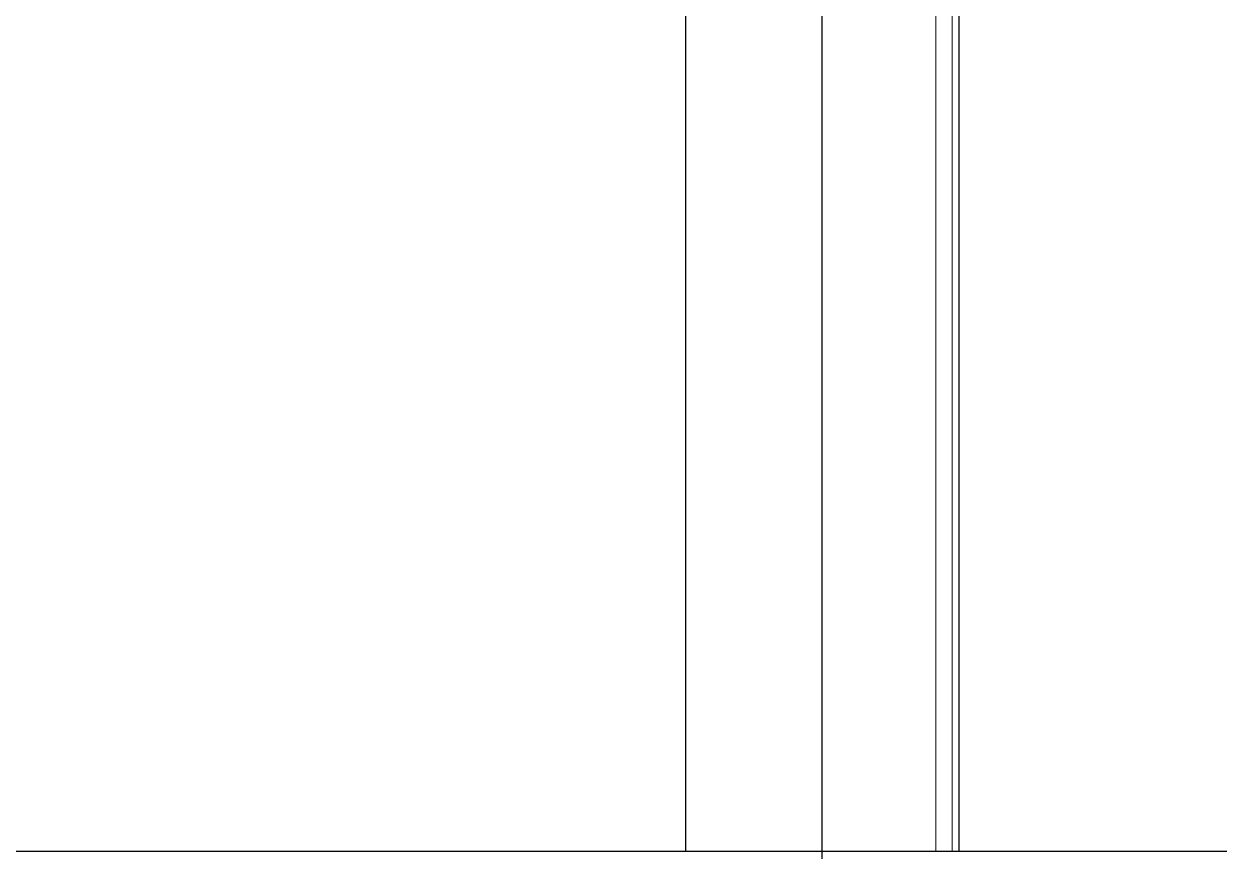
# Model space of a CAD drawing. Header units: millimetres. Extents: x 4754612 to 5801174, y 2368242 to 2777223.
# Drawn here: x 5037035 to 5040971, y 2597750 to 2600475 of the extents above; entities that cross this region are included whole.
import ezdxf

# ---------------------------------------------------------------- set-up
doc = ezdxf.new("R2010")
doc.units = ezdxf.units.MM
doc.header["$LTSCALE"] = 1000
doc.linetypes.add('CEN', pattern=[6.2, 6, -0.1, 0, -0.1])
for name, color, linetype in [('(주)하나기공-LEADER', 7, 'Continuous'), ('A-ELE-8', 8, 'Continuous'), ('A-중심선', 10, 'CEN'), ('CON', 2, 'Continuous')]:
    doc.layers.add(name, color=color, linetype=linetype)

msp = doc.modelspace()

# ---------------------------------------------------------------- linework, layer by layer
at = {"layer": '(주)하나기공-LEADER', "color": 8, "lineweight": 9}
for p, q in [((5040038.3, 2602874.621), (5040038.3, 2597749.621)), ((5040091.872, 2602874.621), (5040091.872, 2597749.621))]:
    msp.add_line(p, q, dxfattribs=at)
at = {"layer": 'A-ELE-8'}
for p, q in [((5039213.3, 2606649.621), (5039213.3, 2597749.621)), ((5040113.3, 2606649.621), (5040113.3, 2597749.621))]:
    msp.add_line(p, q, dxfattribs=at)
at = {"layer": 'A-중심선', "ltscale": 5}
for p, q in [((5039663.3, 2560495.412), (5039663.3, 2645427.791)), ((4867905.529, 2597749.621), (5176073.3, 2597749.621))]:
    msp.add_line(p, q, dxfattribs=at)
at = {"layer": 'CON'}
msp.add_line((4907563.3, 2597749.621), (5116763.3, 2597749.621), dxfattribs=at)

doc.saveas('drawing.dxf')
